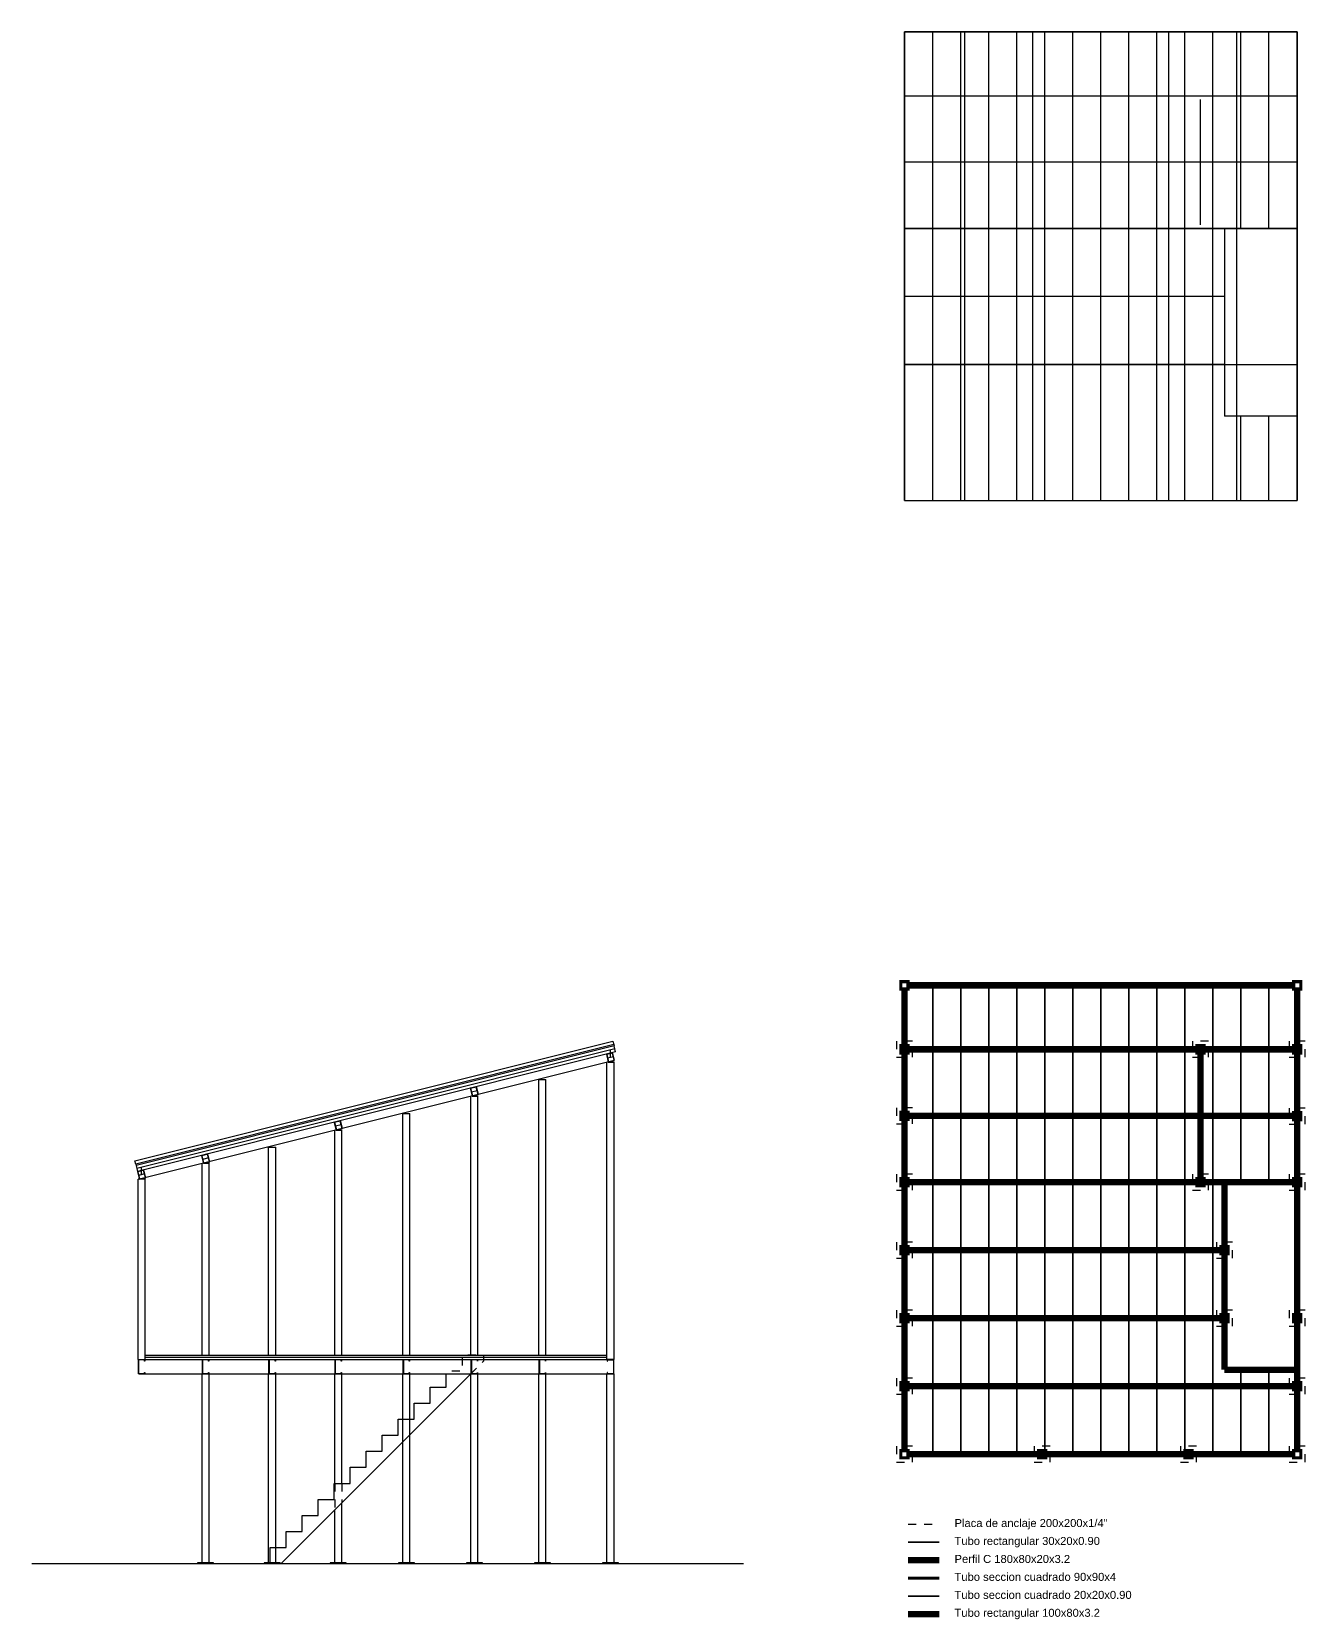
# Model space of a CAD drawing. Header units: millimetres. Extents: x 1752 to 1827, y 723 to 876.
# Drawn here: x 1752.09 to 1768.01, y 722.84 to 742.68 of the extents above; entities that cross this region are included whole.
import ezdxf

# ---------------------------------------------------------------- set-up
doc = ezdxf.new("R2010")
doc.units = ezdxf.units.MM
doc.header["$MEASUREMENT"] = 0
doc.linetypes.add('HIDDEN', pattern=[0.375, 0.25, -0.125])
for name, color, linetype in [('C 180x80x20x3.2', 6, 'Continuous'), ('Chapa galvanizada', 8, 'Continuous'), ('Machimbre', 42, 'Continuous'), ('Madera 12.7', 4, 'Continuous'), ('Perfil C 80x40x15x1.6', 4, 'Continuous'), ('Placa anclaje 200x200x6.35', 2, 'Continuous'), ('Texto02', 2, 'Continuous'), ('TSC 90x90x4', 5, 'Continuous'), ('Tubo cuadrado 20x20x0.90', 4, 'Continuous'), ('Tubo rectangular 100x80x3.2', 1, 'Continuous'), ('Tubo rectangular 30x20x0.90', 3, 'Continuous')]:
    doc.layers.add(name, color=color, linetype=linetype)
doc.styles.add('arial', font='arial.ttf')

msp = doc.modelspace()

# ---------------------------------------------------------------- linework, layer by layer
for p, q in [((1759.362, 729.871), (1759.29, 729.853)), ((1757.661, 729.446), (1757.589, 729.428)), ((1755.96, 729.021), (1755.888, 729.003)), ((1754.302, 728.606), (1754.23, 728.588)), ((1753.502, 728.406), (1753.43, 728.388)), ((1752.093, 723.539), (1760.99, 723.539))]:
    msp.add_line(p, q)
at = {"linetype": 'HIDDEN', "ltscale": 0.2, "flags": 128}
msp.add_lwpolyline([(1757.58, 725.906), (1757.742, 726.068), (1757.742, 726.139), (1757.471, 726.139), (1757.471, 725.939), (1757.271, 725.939), (1757.271, 725.906)], dxfattribs=at)
for points in [[(1755.071, 723.539), (1755.071, 723.739), (1755.271, 723.739), (1755.271, 723.939), (1755.471, 723.939), (1755.471, 724.139), (1755.671, 724.139), (1755.671, 724.339), (1755.871, 724.339), (1755.871, 724.539), (1756.071, 724.539), (1756.071, 724.739), (1756.271, 724.739), (1756.271, 724.939), (1756.471, 724.939), (1756.471, 725.139), (1756.671, 725.139), (1756.671, 725.339), (1756.871, 725.339), (1756.871, 725.539), (1757.071, 725.539), (1757.071, 725.739), (1757.271, 725.739), (1757.271, 725.906)], [(1757.58, 725.906), (1755.212, 723.539), (1755.071, 723.539)]]:
    msp.add_lwpolyline(points)
at = {"layer": 'C 180x80x20x3.2'}
for p, q in [((1767.909, 742.68, 2.458), (1762.999, 742.68, 2.458)), ((1762.999, 742.68, 2.458), (1762.999, 736.82, 2.458)), ((1767.909, 736.82, 2.458), (1767.909, 742.68, 2.458)), ((1762.999, 741.88, 2.458), (1767.909, 741.88, 2.458)), ((1767.909, 741.048, 2.458), (1762.999, 741.048, 2.458)), ((1767.909, 740.221, 2.458), (1762.999, 740.221, 2.458)), ((1766.999, 739.371, 2.458), (1762.999, 739.371, 2.458)), ((1766.999, 738.521, 2.458), (1762.999, 738.521, 2.458)), ((1762.999, 736.82, 2.458), (1767.909, 736.82, 2.458)), ((1753.503, 726.086), (1759.289, 726.086)), ((1753.503, 725.906), (1759.289, 725.906))]:
    msp.add_line(p, q, dxfattribs=at)
at = {"layer": 'C 180x80x20x3.2', "elevation": 2.458}
for points in [[(1766.699, 740.265), (1766.699, 741.835)], [(1766.999, 740.221), (1766.999, 737.875)], [(1767.909, 737.875), (1766.999, 737.875)]]:
    msp.add_lwpolyline(points, dxfattribs=at)
at = {"layer": 'C 180x80x20x3.2', "const_width": 0.08}
for points in [[(1762.999, 724.948), (1762.999, 730.718)], [(1763.044, 730.763), (1767.864, 730.763)], [(1767.909, 730.718), (1767.909, 724.948)], [(1763.044, 729.963), (1767.864, 729.963)], [(1766.699, 728.348), (1766.699, 729.918)], [(1763.044, 729.131), (1767.909, 729.131)], [(1763.044, 728.304), (1767.909, 728.304)], [(1766.999, 728.304), (1766.999, 725.958)], [(1763.044, 727.454), (1766.999, 727.454)], [(1763.044, 726.603), (1766.999, 726.603)], [(1767.909, 725.958), (1766.999, 725.958)], [(1763.044, 725.753), (1767.864, 725.753)], [(1767.864, 724.903), (1763.044, 724.903)], [(1763.045, 723.579), (1763.434, 723.579)]]:
    msp.add_lwpolyline(points, dxfattribs=at)
at = {"layer": 'C 180x80x20x3.2'}
for points in [[(1753.506, 726.066), (1753.503, 726.066), (1753.503, 726.08, 0.414214), (1753.499, 726.083), (1753.432, 726.083, 0.414214), (1753.429, 726.08), (1753.429, 725.913, 0.414214), (1753.432, 725.909), (1753.499, 725.909, 0.414214), (1753.503, 725.913), (1753.503, 725.926), (1753.506, 725.926), (1753.506, 725.909, -0.414214), (1753.503, 725.906), (1753.429, 725.906, -0.414214), (1753.426, 725.909), (1753.426, 726.083, -0.414214), (1753.429, 726.086), (1753.503, 726.086, -0.414214), (1753.506, 726.083)], [(1754.306, 726.066), (1754.303, 726.066), (1754.303, 726.08, 0.414214), (1754.299, 726.083), (1754.232, 726.083, 0.414214), (1754.229, 726.08), (1754.229, 725.913, 0.414214), (1754.232, 725.909), (1754.299, 725.909, 0.414214), (1754.303, 725.913), (1754.303, 725.926), (1754.306, 725.926), (1754.306, 725.909, -0.414214), (1754.303, 725.906), (1754.229, 725.906, -0.414214), (1754.226, 725.909), (1754.226, 726.083, -0.414214), (1754.229, 726.086), (1754.303, 726.086, -0.414214), (1754.306, 726.083)], [(1755.138, 726.066), (1755.134, 726.066), (1755.134, 726.08, 0.414214), (1755.131, 726.083), (1755.064, 726.083, 0.414214), (1755.061, 726.08), (1755.061, 725.913, 0.414214), (1755.064, 725.909), (1755.131, 725.909, 0.414214), (1755.134, 725.913), (1755.134, 725.926), (1755.138, 725.926), (1755.138, 725.909, -0.414214), (1755.134, 725.906), (1755.061, 725.906, -0.414214), (1755.058, 725.909), (1755.058, 726.083, -0.414214), (1755.061, 726.086), (1755.134, 726.086, -0.414214), (1755.138, 726.083)], [(1755.964, 726.066), (1755.961, 726.066), (1755.961, 726.08, 0.414214), (1755.958, 726.083), (1755.891, 726.083, 0.414214), (1755.887, 726.08), (1755.887, 725.913, 0.414214), (1755.891, 725.909), (1755.958, 725.909, 0.414214), (1755.961, 725.913), (1755.961, 725.926), (1755.964, 725.926), (1755.964, 725.909, -0.414214), (1755.961, 725.906), (1755.887, 725.906, -0.414214), (1755.884, 725.909), (1755.884, 726.083, -0.414214), (1755.887, 726.086), (1755.961, 726.086, -0.414214), (1755.964, 726.083)], [(1756.815, 726.066), (1756.811, 726.066), (1756.811, 726.08, 0.414214), (1756.808, 726.083), (1756.741, 726.083, 0.414214), (1756.738, 726.08), (1756.738, 725.913, 0.414214), (1756.741, 725.909), (1756.808, 725.909, 0.414214), (1756.811, 725.913), (1756.811, 725.926), (1756.815, 725.926), (1756.815, 725.909, -0.414214), (1756.811, 725.906), (1756.738, 725.906, -0.414214), (1756.735, 725.909), (1756.735, 726.083, -0.414214), (1756.738, 726.086), (1756.811, 726.086, -0.414214), (1756.815, 726.083)], [(1757.665, 726.066), (1757.662, 726.066), (1757.662, 726.08, 0.414214), (1757.659, 726.083), (1757.591, 726.083, 0.414214), (1757.588, 726.08), (1757.588, 725.913, 0.414214), (1757.591, 725.909), (1757.659, 725.909, 0.414214), (1757.662, 725.913), (1757.662, 725.926), (1757.665, 725.926), (1757.665, 725.909, -0.414214), (1757.662, 725.906), (1757.588, 725.906, -0.414214), (1757.585, 725.909), (1757.585, 726.083, -0.414214), (1757.588, 726.086), (1757.662, 726.086, -0.414214), (1757.665, 726.083)], [(1758.515, 726.066), (1758.512, 726.066), (1758.512, 726.08, 0.414214), (1758.509, 726.083), (1758.442, 726.083, 0.414214), (1758.439, 726.08), (1758.439, 725.913, 0.414214), (1758.442, 725.909), (1758.509, 725.909, 0.414214), (1758.512, 725.913), (1758.512, 725.926), (1758.515, 725.926), (1758.515, 725.909, -0.414214), (1758.512, 725.906), (1758.439, 725.906, -0.414214), (1758.435, 725.909), (1758.435, 726.083, -0.414214), (1758.439, 726.086), (1758.512, 726.086, -0.414214), (1758.515, 726.083)], [(1759.286, 726.066), (1759.289, 726.066), (1759.289, 726.08, -0.414214), (1759.292, 726.083), (1759.359, 726.083, -0.414214), (1759.363, 726.08), (1759.363, 725.913, -0.414214), (1759.359, 725.909), (1759.292, 725.909, -0.414214), (1759.289, 725.913), (1759.289, 725.926), (1759.286, 725.926), (1759.286, 725.909, 0.414214), (1759.289, 725.906), (1759.363, 725.906, 0.414214), (1759.366, 725.909), (1759.366, 726.083, 0.414214), (1759.363, 726.086), (1759.289, 726.086, 0.414214), (1759.286, 726.083)]]:
    msp.add_lwpolyline(points, format="xyb", close=True, dxfattribs=at)
at = {"layer": 'Chapa galvanizada'}
msp.add_lwpolyline([(1753.381, 728.57), (1759.357, 730.064), (1759.367, 730.022), (1753.392, 728.528)], close=True, dxfattribs=at)
at = {"layer": 'Machimbre'}
for p, q in [((1759.367, 730.022), (1759.371, 730.007)), ((1753.392, 728.528), (1753.396, 728.513))]:
    msp.add_line(p, q, dxfattribs=at)
at = {"layer": 'Madera 12.7'}
msp.add_line((1753.511, 726.139), (1759.281, 726.139), dxfattribs=at)
at = {"layer": 'Perfil C 80x40x15x1.6'}
for p, q in [((1763.754, 736.82, 6.506), (1763.754, 742.68, 5.041)), ((1764.604, 736.82, 6.506), (1764.604, 742.68, 5.041)), ((1765.454, 736.82, 6.506), (1765.454, 742.68, 5.041)), ((1766.304, 736.82, 6.506), (1766.304, 742.68, 5.041)), ((1767.154, 736.82, 6.506), (1767.154, 742.68, 5.041)), ((1759.371, 730.007), (1753.396, 728.513)), ((1759.381, 729.968), (1753.405, 728.475)), ((1759.39, 729.93), (1753.415, 728.436)), ((1759.39, 729.93), (1759.371, 730.007)), ((1753.396, 728.513), (1753.415, 728.436))]:
    msp.add_line(p, q, dxfattribs=at)
at = {"layer": 'Placa anclaje 200x200x6.35', "linetype": 'HIDDEN', "ltscale": 0.2, "flags": 128}
for points in [[(1762.899, 729.863), (1763.099, 729.863), (1763.099, 730.063), (1762.899, 730.063)], [(1766.599, 729.863), (1766.799, 729.863), (1766.799, 730.063), (1766.599, 730.063)], [(1767.809, 729.863), (1768.009, 729.863), (1768.009, 730.063), (1767.809, 730.063)], [(1762.899, 729.031), (1763.099, 729.031), (1763.099, 729.231), (1762.899, 729.231)], [(1767.809, 729.029), (1768.009, 729.029), (1768.009, 729.229), (1767.809, 729.229)], [(1762.899, 728.204), (1763.099, 728.204), (1763.099, 728.404), (1762.899, 728.404)], [(1766.599, 728.203), (1766.799, 728.203), (1766.799, 728.403), (1766.599, 728.403)], [(1767.809, 728.203), (1768.009, 728.203), (1768.009, 728.403), (1767.809, 728.403)], [(1762.899, 727.354), (1763.099, 727.354), (1763.099, 727.554), (1762.899, 727.554)], [(1766.899, 727.354), (1767.099, 727.354), (1767.099, 727.554), (1766.899, 727.554)], [(1762.899, 726.503), (1763.099, 726.503), (1763.099, 726.703), (1762.899, 726.703)], [(1766.899, 726.503), (1767.099, 726.503), (1767.099, 726.703), (1766.899, 726.703)], [(1767.809, 726.503), (1768.009, 726.503), (1768.009, 726.703), (1767.809, 726.703)], [(1762.899, 725.653), (1763.099, 725.653), (1763.099, 725.853), (1762.899, 725.853)], [(1767.809, 725.653), (1768.009, 725.653), (1768.009, 725.853), (1767.809, 725.853)], [(1762.899, 724.803), (1763.099, 724.803), (1763.099, 725.003), (1762.899, 725.003)], [(1764.621, 724.803), (1764.821, 724.803), (1764.821, 725.003), (1764.621, 725.003)], [(1766.449, 724.803), (1766.649, 724.803), (1766.649, 725.003), (1766.449, 725.003)], [(1767.809, 724.803), (1768.009, 724.803), (1768.009, 725.003), (1767.809, 725.003)]]:
    msp.add_lwpolyline(points, close=True, dxfattribs=at)
msp.add_lwpolyline([(1763.045, 724.028), (1763.434, 724.028)], dxfattribs=at)
at = {"layer": 'Placa anclaje 200x200x6.35'}
for points in [[(1754.366, 723.539), (1754.366, 723.545), (1754.166, 723.545), (1754.166, 723.539), (1754.366, 723.539)], [(1755.198, 723.539), (1755.198, 723.545), (1754.998, 723.545), (1754.998, 723.539), (1755.198, 723.539)], [(1756.024, 723.539), (1756.024, 723.545), (1755.824, 723.545), (1755.824, 723.539), (1756.024, 723.539)], [(1756.875, 723.539), (1756.875, 723.545), (1756.675, 723.545), (1756.675, 723.539), (1756.875, 723.539)], [(1757.725, 723.539), (1757.725, 723.545), (1757.525, 723.545), (1757.525, 723.539), (1757.725, 723.539)], [(1758.575, 723.539), (1758.575, 723.545), (1758.375, 723.545), (1758.375, 723.539), (1758.575, 723.539)], [(1759.426, 723.539), (1759.426, 723.545), (1759.226, 723.545), (1759.226, 723.539), (1759.426, 723.539)]]:
    msp.add_lwpolyline(points, dxfattribs=at)
at = {"layer": 'TSC 90x90x4'}
for p, q in [((1762.999, 742.68, 2.548), (1762.999, 742.68, 4.89)), ((1767.909, 742.68, 2.548), (1767.909, 742.68, 4.89)), ((1762.999, 741.88, 2.548), (1762.999, 741.88, 5.09)), ((1767.909, 741.88, 2.548), (1767.909, 741.88, 5.09)), ((1762.999, 741.048, 2.548), (1762.999, 741.048, 5.293)), ((1767.909, 741.048, 2.548), (1767.909, 741.048, 5.293)), ((1762.999, 740.221, 2.548), (1762.999, 740.221, 5.505)), ((1767.909, 740.221, 2.548), (1767.909, 740.221, 5.505)), ((1762.999, 739.371, 2.548), (1762.999, 739.371, 5.713)), ((1767.909, 739.371, 2.548), (1767.909, 739.371, 5.713)), ((1762.999, 738.521, 2.548), (1762.999, 738.521, 5.93)), ((1767.909, 738.521, 2.548), (1767.909, 738.521, 5.93)), ((1762.999, 737.67, 2.548), (1762.999, 737.67, 6.138)), ((1767.909, 737.67, 2.548), (1767.909, 737.67, 6.138)), ((1762.999, 736.82, 2.548), (1762.999, 736.82, 6.355)), ((1767.909, 736.82, 2.548), (1767.909, 736.82, 6.355)), ((1759.326, 729.862), (1759.326, 729.955)), ((1759.281, 726.086), (1759.281, 729.799)), ((1759.299, 729.804), (1759.371, 729.804)), ((1759.371, 726.086), (1759.371, 729.804)), ((1758.43, 726.139), (1758.43, 729.587)), ((1758.43, 729.587), (1758.52, 729.587)), ((1758.52, 726.139), (1758.52, 729.587)), ((1757.58, 726.139), (1757.58, 729.374)), ((1757.598, 729.379), (1757.67, 729.379)), ((1757.67, 726.139), (1757.67, 729.379)), ((1756.73, 726.139), (1756.73, 729.161)), ((1756.73, 729.161), (1756.82, 729.161)), ((1756.82, 726.139), (1756.82, 729.161)), ((1755.879, 726.139), (1755.879, 728.949)), ((1755.898, 728.953), (1755.969, 728.953)), ((1755.969, 726.139), (1755.969, 728.953)), ((1755.053, 726.139), (1755.053, 728.742)), ((1755.053, 728.742), (1755.143, 728.742)), ((1755.143, 726.139), (1755.143, 728.742)), ((1754.221, 726.139), (1754.221, 728.534)), ((1754.239, 728.539), (1754.311, 728.539)), ((1754.311, 726.139), (1754.311, 728.539)), ((1753.421, 726.086), (1753.421, 728.339)), ((1753.511, 728.339), (1753.421, 728.339)), ((1753.466, 728.397), (1753.466, 728.49)), ((1753.511, 726.086), (1753.511, 728.339)), ((1753.429, 726.086), (1753.421, 726.086)), ((1759.363, 726.086), (1759.371, 726.086)), ((1754.221, 723.545), (1754.221, 725.906)), ((1754.311, 723.545), (1754.311, 725.906)), ((1755.053, 723.545), (1755.053, 725.906)), ((1755.143, 723.545), (1755.143, 725.906)), ((1755.879, 724.539), (1755.879, 725.906)), ((1755.969, 724.539), (1755.969, 725.906)), ((1756.73, 723.545), (1756.73, 725.906)), ((1756.82, 723.545), (1756.82, 725.906)), ((1757.58, 723.545), (1757.58, 725.906)), ((1757.67, 723.545), (1757.67, 725.906)), ((1758.43, 723.545), (1758.43, 725.906)), ((1758.52, 723.545), (1758.52, 725.906)), ((1759.281, 723.545), (1759.281, 725.906)), ((1759.363, 725.906), (1759.371, 725.906)), ((1759.371, 723.545), (1759.371, 725.906)), ((1755.879, 723.545), (1755.879, 724.206)), ((1755.969, 723.545), (1755.969, 724.296))]:
    msp.add_line(p, q, dxfattribs=at)
at = {"layer": 'TSC 90x90x4', "extrusion": (1, -1.83697e-16, 6.12323e-17)}
for p, q in [((1762.999, 741.88), (1762.999, 741.88, 2.368)), ((1766.699, 741.88), (1766.699, 741.88, 2.368)), ((1767.909, 741.88), (1767.909, 741.88, 2.368)), ((1762.999, 741.048), (1762.999, 741.048, 2.368)), ((1767.909, 741.048), (1767.909, 741.048, 2.368)), ((1762.999, 740.221), (1762.999, 740.221, 2.368)), ((1766.699, 740.221), (1766.699, 740.221, 2.368)), ((1767.909, 740.221), (1767.909, 740.221, 2.368)), ((1762.999, 739.371), (1762.999, 739.371, 2.368)), ((1766.999, 739.371), (1766.999, 739.371, 2.368)), ((1762.999, 738.521), (1762.999, 738.521, 2.368)), ((1766.999, 738.521), (1766.999, 738.521, 2.368)), ((1767.909, 738.521), (1767.909, 738.521, 2.368)), ((1762.999, 737.67), (1762.999, 737.67, 2.368)), ((1767.909, 737.67), (1767.909, 737.67, 2.368)), ((1762.999, 736.82), (1762.999, 736.82, 2.368)), ((1764.721, 736.82), (1764.721, 736.82, 2.368)), ((1766.549, 736.82), (1766.549, 736.82, 2.368)), ((1767.909, 736.82), (1767.909, 736.82, 2.368))]:
    msp.add_line(p, q, dxfattribs=at)
at = {"layer": 'TSC 90x90x4', "linetype": 'HIDDEN', "ltscale": 0.2}
for p, q in [((1755.879, 724.539), (1755.879, 724.206)), ((1755.969, 724.539), (1755.969, 724.296))]:
    msp.add_line(p, q, dxfattribs=at)
at = {"layer": 'TSC 90x90x4', "const_width": 0.04}
for points in [[(1762.954, 730.718), (1763.044, 730.718), (1763.044, 730.808), (1762.954, 730.808)], [(1767.864, 730.718), (1767.954, 730.718), (1767.954, 730.808), (1767.864, 730.808)], [(1762.954, 729.918), (1763.044, 729.918), (1763.044, 730.008), (1762.954, 730.008)], [(1766.654, 729.918), (1766.744, 729.918), (1766.744, 730.008), (1766.654, 730.008)], [(1767.864, 729.918), (1767.954, 729.918), (1767.954, 730.008), (1767.864, 730.008)], [(1762.954, 729.086), (1763.044, 729.086), (1763.044, 729.176), (1762.954, 729.176)], [(1767.864, 729.084), (1767.954, 729.084), (1767.954, 729.174), (1767.864, 729.174)], [(1762.954, 728.259), (1763.044, 728.259), (1763.044, 728.349), (1762.954, 728.349)], [(1766.654, 728.258), (1766.744, 728.258), (1766.744, 728.348), (1766.654, 728.348)], [(1767.864, 728.258), (1767.954, 728.258), (1767.954, 728.348), (1767.864, 728.348)], [(1762.954, 727.409), (1763.044, 727.409), (1763.044, 727.499), (1762.954, 727.499)], [(1766.954, 727.409), (1767.044, 727.409), (1767.044, 727.499), (1766.954, 727.499)], [(1762.954, 726.558), (1763.044, 726.558), (1763.044, 726.648), (1762.954, 726.648)], [(1766.954, 726.558), (1767.044, 726.558), (1767.044, 726.648), (1766.954, 726.648)], [(1767.864, 726.558), (1767.954, 726.558), (1767.954, 726.648), (1767.864, 726.648)], [(1762.954, 725.708), (1763.044, 725.708), (1763.044, 725.798), (1762.954, 725.798)], [(1767.864, 725.708), (1767.954, 725.708), (1767.954, 725.798), (1767.864, 725.798)], [(1762.954, 724.858), (1763.044, 724.858), (1763.044, 724.948), (1762.954, 724.948)], [(1764.676, 724.858), (1764.766, 724.858), (1764.766, 724.948), (1764.676, 724.948)], [(1766.504, 724.858), (1766.594, 724.858), (1766.594, 724.948), (1766.504, 724.948)], [(1767.864, 724.858), (1767.954, 724.858), (1767.954, 724.948), (1767.864, 724.948)]]:
    msp.add_lwpolyline(points, close=True, dxfattribs=at)
msp.add_lwpolyline([(1763.045, 723.354), (1763.434, 723.354)], dxfattribs=at)
at = {"layer": 'Tubo cuadrado 20x20x0.90', "const_width": 0.02}
msp.add_lwpolyline([(1763.045, 723.13), (1763.434, 723.13)], dxfattribs=at)
at = {"layer": 'Tubo rectangular 100x80x3.2'}
for p, q in [((1762.999, 736.82, 6.413), (1762.999, 742.68, 4.948)), ((1767.909, 742.68, 4.948), (1767.909, 736.82, 6.413)), ((1759.371, 729.822), (1753.439, 728.339))]:
    msp.add_line(p, q, dxfattribs=at)
for points, elevation in [([(1762.999, 742.68), (1767.909, 742.68)], 4.948), ([(1762.999, 741.88), (1767.909, 741.88)], 5.148), ([(1762.999, 740.221), (1767.909, 740.221)], 5.563), ([(1762.999, 738.521), (1767.909, 738.521)], 5.988), ([(1762.999, 736.82), (1767.909, 736.82)], 6.413)]:
    msp.add_lwpolyline(points, dxfattribs=dict(at, elevation=elevation))
for points in [[(1759.299, 729.804), (1759.377, 729.823), (1759.353, 729.92), (1759.275, 729.901)], [(1759.301, 729.808), (1759.373, 729.826), (1759.35, 729.916), (1759.279, 729.898)], [(1757.598, 729.379), (1757.676, 729.398), (1757.652, 729.495), (1757.574, 729.476)], [(1757.601, 729.382), (1757.672, 729.4), (1757.649, 729.491), (1757.578, 729.473)], [(1755.898, 728.953), (1755.975, 728.973), (1755.951, 729.07), (1755.873, 729.05)], [(1755.9, 728.957), (1755.971, 728.975), (1755.949, 729.066), (1755.877, 729.048)], [(1754.239, 728.539), (1754.317, 728.558), (1754.293, 728.655), (1754.215, 728.636)], [(1754.241, 728.543), (1754.313, 728.561), (1754.29, 728.651), (1754.219, 728.633)], [(1753.439, 728.339), (1753.517, 728.358), (1753.493, 728.455), (1753.415, 728.436)], [(1753.441, 728.343), (1753.513, 728.361), (1753.49, 728.451), (1753.419, 728.433)]]:
    msp.add_lwpolyline(points, close=True, dxfattribs=at)
at = {"layer": 'Tubo rectangular 100x80x3.2', "const_width": 0.08}
msp.add_lwpolyline([(1763.045, 722.905), (1763.434, 722.905)], dxfattribs=at)
at = {"layer": 'Tubo rectangular 30x20x0.90'}
msp.add_line((1753.511, 726.116), (1759.281, 726.116), dxfattribs=at)
at = {"layer": 'Tubo rectangular 30x20x0.90', "elevation": 2.562}
for points in [[(1763.354, 736.82), (1763.354, 742.68)], [(1763.704, 736.82), (1763.704, 742.68)], [(1764.054, 736.82), (1764.054, 742.68)], [(1764.404, 736.82), (1764.404, 742.68)], [(1764.754, 736.82), (1764.754, 742.68)], [(1765.104, 736.82), (1765.104, 742.68)], [(1765.454, 736.82), (1765.454, 742.68)], [(1765.804, 736.82), (1765.804, 742.68)], [(1766.154, 736.82), (1766.154, 742.68)], [(1766.504, 736.82), (1766.504, 742.68)], [(1766.854, 736.82), (1766.854, 742.68)], [(1767.204, 740.221), (1767.204, 742.68)], [(1767.554, 740.221), (1767.554, 742.68)], [(1767.204, 736.82), (1767.204, 737.875)], [(1767.554, 736.82), (1767.554, 737.875)]]:
    msp.add_lwpolyline(points, dxfattribs=at)
at = {"layer": 'Tubo rectangular 30x20x0.90', "const_width": 0.02}
for points in [[(1763.354, 724.903), (1763.354, 730.763)], [(1763.704, 724.903), (1763.704, 730.763)], [(1764.054, 724.903), (1764.054, 730.763)], [(1764.404, 724.903), (1764.404, 730.763)], [(1764.754, 724.903), (1764.754, 730.763)], [(1765.104, 724.903), (1765.104, 730.763)], [(1765.454, 724.903), (1765.454, 730.763)], [(1765.804, 724.903), (1765.804, 730.763)], [(1766.154, 724.903), (1766.154, 730.763)], [(1766.504, 724.903), (1766.504, 730.763)], [(1766.854, 724.903), (1766.854, 730.763)], [(1767.204, 728.304), (1767.204, 730.763)], [(1767.554, 728.304), (1767.554, 730.763)], [(1767.204, 724.903), (1767.204, 725.958)], [(1767.554, 724.903), (1767.554, 725.958)], [(1763.045, 723.803), (1763.434, 723.803)]]:
    msp.add_lwpolyline(points, dxfattribs=at)

# ---------------------------------------------------------------- texts
at = {"layer": 'Texto02', "style": 'arial'}
for s, p in [('Placa de anclaje 200x200x1/4"', (1763.626, 723.993)), ('Tubo rectangular 30x20x0.90', (1763.626, 723.769)), ('Perfil C 180x80x20x3.2', (1763.626, 723.544)), ('Tubo seccion cuadrado 90x90x4', (1763.626, 723.32)), ('Tubo seccion cuadrado 20x20x0.90', (1763.626, 723.095)), ('Tubo rectangular 100x80x3.2', (1763.626, 722.871))]:
    msp.add_text(s, height=0.1, dxfattribs=at).set_placement(p)

doc.saveas('drawing.dxf')
